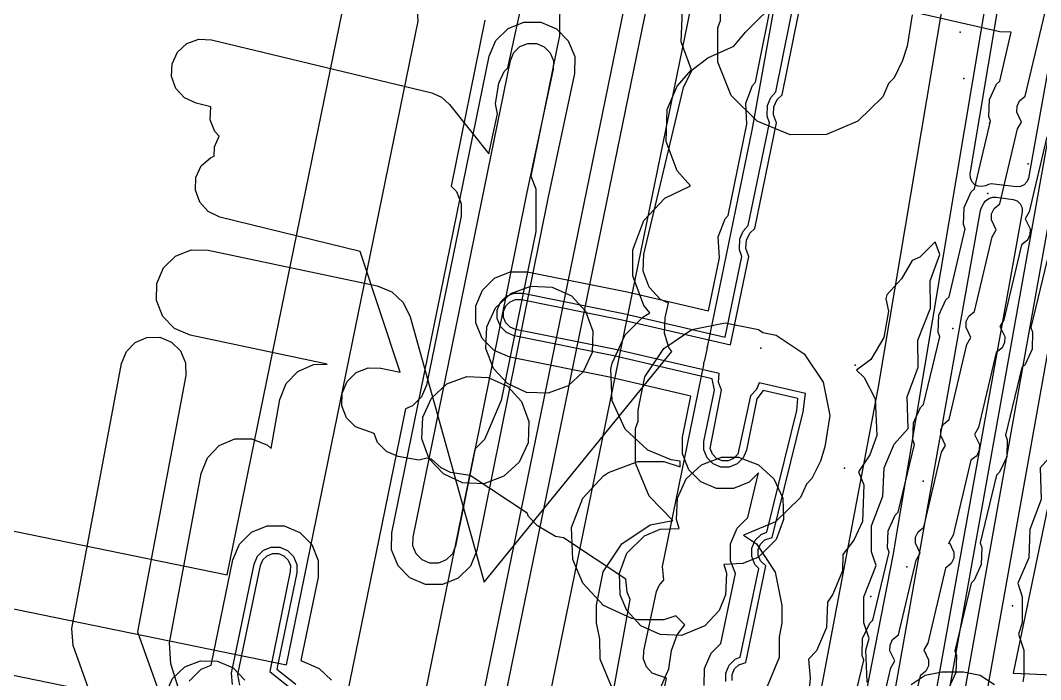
# Model space of a CAD drawing. Header units: metres. Extents: x 3158 to 3711, y 9867 to 11440.
# Drawn here: x 3256.6 to 3303.47, y 10424.94 to 10455.22 of the extents above; entities that cross this region are included whole.
import ezdxf

# ---------------------------------------------------------------- set-up
doc = ezdxf.new("R2010")
doc.units = ezdxf.units.M
for name, color, linetype in [('AI_GREENING_EXCLUSIONS', 1, 'Continuous'), ('AI_GREENING_LAWN', 82, 'Continuous'), ('AI_GREENING_REJECTED', 6, 'Continuous')]:
    doc.layers.add(name, color=color, linetype=linetype)

msp = doc.modelspace()

# ---------------------------------------------------------------- linework, layer by layer
at = {"layer": 'AI_GREENING_EXCLUSIONS'}
for points in [[(3276.578, 10417.923), (3297.664, 10520.714)], [(3277.536, 10417.62), (3298.644, 10520.516)], [(3294.232, 10489.178), (3279.394, 10416.794)], [(3307.502, 10466.38), (3299.493, 10421.65)], [(3308.494, 10466.25), (3300.478, 10421.473)], [(3283.685, 10423.488), (3284.616, 10428.625), (3284.47, 10428.957), (3284.418, 10429.549), (3281.553, 10431.459), (3281.176, 10431.515), (3280.352, 10432.011), (3279.937, 10432.425), (3279.874, 10432.578), (3277.257, 10434.322), (3276.365, 10434.455), (3275.928, 10434.672), (3275.481, 10435.065), (3275.276, 10435.11), (3274.904, 10435.023), (3273.956, 10435.182), (3273.418, 10435.414), (3273.011, 10435.834), (3272.848, 10436.244), (3271.993, 10436.545), (3271.585, 10436.965), (3271.369, 10437.509), (3271.378, 10438.094), (3271.61, 10438.631), (3272.03, 10439.039), (3272.574, 10439.255), (3273.159, 10439.246), (3274.049, 10439.055), (3272.215, 10444.603), (3265.76, 10446.185), (3265.229, 10446.433), (3264.834, 10446.865), (3264.634, 10447.415), (3264.66, 10448), (3264.908, 10448.53), (3265.339, 10448.925), (3265.501, 10448.984), (3265.512, 10449.417), (3265.722, 10449.892), (3265.523, 10450.108), (3265.321, 10450.657), (3265.347, 10451.247), (3264.671, 10451.41), (3264.14, 10451.656), (3263.743, 10452.086), (3263.541, 10452.635), (3263.565, 10453.22), (3263.811, 10453.751), (3264.241, 10454.148), (3264.79, 10454.35), (3265.375, 10454.326), (3275.495, 10451.883), (3275.951, 10451.689), (3276.319, 10451.357), (3278.12, 10449.084), (3278.525, 10450.93), (3278.42, 10451.392), (3278.583, 10452.34), (3278.818, 10452.876), (3278.988, 10453.04), (3280.71, 10460.89)], [(3265.963, 10417.872), (3263.506, 10425.663), (3263.447, 10426.632), (3264.898, 10434.405), (3265.188, 10435.129), (3265.733, 10435.688), (3266.451, 10435.995), (3267.231, 10436.004), (3267.955, 10435.714), (3268.122, 10435.552), (3268.519, 10437.807), (3268.802, 10438.534), (3269.342, 10439.098), (3270.056, 10439.412), (3270.693, 10439.426), (3264.402, 10440.757), (3263.684, 10441.064), (3263.139, 10441.623), (3262.849, 10442.347), (3262.859, 10443.128), (3263.166, 10443.845), (3263.725, 10444.39), (3264.449, 10444.68), (3265.229, 10444.67), (3272.993, 10443.028), (3273.662, 10442.753), (3274.189, 10442.259), (3274.506, 10441.609), (3277.91, 10429.424), (3286.534, 10440.012), (3286.394, 10440.198), (3286.189, 10440.858), (3286.222, 10441.549), (3286.375, 10442.232), (3286.011, 10442.399), (3285.48, 10442.971), (3285.209, 10443.702), (3285.238, 10444.482), (3287.06, 10452.133), (3287.463, 10452.943), (3288.18, 10453.492), (3289.375, 10454.033), (3289.914, 10454.677), (3294.63, 10459.353)], [(3285.275, 10419.976), (3286.282, 10425.002), (3285.625, 10425.245), (3285.367, 10425.523), (3285.231, 10425.877), (3285.237, 10426.257), (3285.83, 10428.99), (3285.944, 10429.266), (3286.167, 10429.526), (3286.098, 10430.137), (3288.005, 10439.403), (3288.003, 10439.496), (3288.047, 10439.605), (3288.149, 10440.101), (3288.146, 10440.182), (3288.187, 10440.286), (3290.223, 10450.181), (3291.63, 10458.019)], [(3295.776, 10422.042), (3296.587, 10425.483), (3296.773, 10425.799), (3296.552, 10426.258), (3296.561, 10426.531), (3296.675, 10426.78), (3296.942, 10426.991), (3297.753, 10430.432), (3297.939, 10430.749), (3297.718, 10431.208), (3297.727, 10431.481), (3297.841, 10431.73), (3298.108, 10431.941), (3298.918, 10435.382), (3299.105, 10435.699), (3298.884, 10436.158), (3298.893, 10436.431), (3299.006, 10436.679), (3299.274, 10436.891), (3300.084, 10440.332), (3300.271, 10440.649), (3300.049, 10441.108), (3300.059, 10441.381), (3300.172, 10441.629), (3300.439, 10441.841), (3301.25, 10445.282), (3301.436, 10445.599), (3301.215, 10446.057), (3301.225, 10446.33), (3301.338, 10446.579), (3301.605, 10446.79), (3302.416, 10450.232), (3302.602, 10450.548), (3302.381, 10451.007), (3302.39, 10451.28), (3302.504, 10451.529), (3302.771, 10451.74), (3304.047, 10457.156)], [(3289.005, 10424.851), (3289.009, 10425.241), (3289.161, 10425.6), (3289.44, 10425.874), (3289.671, 10425.967), (3290.522, 10430.049), (3290.347, 10430.227), (3290.201, 10430.589), (3290.205, 10430.979), (3290.357, 10431.338), (3290.636, 10431.612), (3290.893, 10431.715), (3292.272, 10437.304), (3292.326, 10437.845), (3290.724, 10438.217), (3290.441, 10437.835), (3289.962, 10435.48), (3289.81, 10435.12), (3289.532, 10434.846), (3289.171, 10434.699), (3288.781, 10434.701), (3288.421, 10434.853), (3288.147, 10435.131), (3288, 10435.492), (3288.002, 10435.882), (3288.491, 10438.238), (3288.382, 10438.761), (3283.871, 10439.808), (3279.286, 10440.732), (3278.926, 10440.882), (3278.651, 10441.158), (3278.502, 10441.519), (3278.503, 10441.909), (3278.653, 10442.27), (3278.93, 10442.545), (3279.291, 10442.693), (3279.681, 10442.692), (3284.309, 10441.759), (3288.987, 10440.673), (3289.751, 10444.372), (3289.642, 10444.684), (3289.661, 10445.177), (3289.812, 10445.538), (3290.043, 10445.795), (3291.011, 10450.506), (3290.902, 10450.818), (3290.921, 10451.311), (3291.072, 10451.672), (3291.303, 10451.929), (3292.257, 10456.65)], [(3289.3, 10424.907), (3289.302, 10425.18), (3289.409, 10425.431), (3289.604, 10425.623), (3289.926, 10425.724), (3290.853, 10430.17), (3290.598, 10430.391), (3290.496, 10430.645), (3290.498, 10430.918), (3290.605, 10431.169), (3290.8, 10431.361), (3291.141, 10431.462), (3292.568, 10437.244), (3292.668, 10438.074), (3290.54, 10438.568), (3290.423, 10438.259), (3290.147, 10437.969), (3289.562, 10435.288), (3289.367, 10435.097), (3289.114, 10434.994), (3288.841, 10434.995), (3288.589, 10435.101), (3288.398, 10435.296), (3288.295, 10435.549), (3288.813, 10438.242), (3288.676, 10438.609), (3288.7, 10438.995), (3283.934, 10440.101), (3279.345, 10441.026), (3279.093, 10441.131), (3278.901, 10441.324), (3278.797, 10441.577), (3278.797, 10441.85), (3278.903, 10442.102), (3279.096, 10442.295), (3279.349, 10442.399), (3279.622, 10442.398), (3284.241, 10441.467), (3289.219, 10440.312), (3290.073, 10444.376), (3289.936, 10444.743), (3289.955, 10445.118), (3290.115, 10445.45), (3290.337, 10445.661), (3291.333, 10450.51), (3291.196, 10450.877), (3291.215, 10451.252), (3291.375, 10451.584), (3291.597, 10451.795), (3292.579, 10456.657)], [(3281.379, 10456.476), (3281.369, 10454.526), (3280.047, 10448.062), (3280.286, 10447.476), (3280.274, 10445.525), (3278.682, 10437.76), (3277.925, 10435.962), (3277.484, 10435.526), (3274.891, 10422.843)], [(3288.022, 10424.665), (3288.03, 10425.445), (3288.335, 10426.163), (3288.781, 10426.602), (3289.453, 10429.822), (3289.218, 10430.403), (3289.226, 10431.183), (3289.531, 10431.901), (3290.024, 10432.386), (3290.511, 10434.434), (3290.083, 10434.011), (3289.36, 10433.717), (3288.58, 10433.722), (3287.86, 10434.025), (3287.312, 10434.58), (3287.018, 10435.303), (3287.023, 10436.083), (3287.408, 10437.96), (3283.659, 10438.83), (3279.088, 10439.751), (3278.368, 10440.052), (3277.818, 10440.605), (3277.521, 10441.327), (3277.523, 10442.107), (3277.823, 10442.827), (3278.377, 10443.378), (3279.098, 10443.674), (3279.879, 10443.672), (3284.478, 10442.746), (3288.213, 10441.879), (3288.713, 10444.312), (3288.662, 10445.278), (3288.983, 10446.097), (3289.112, 10446.251), (3289.973, 10450.446), (3289.922, 10451.412), (3290.243, 10452.231), (3290.372, 10452.385), (3291.221, 10456.587)], [(3294.602, 10422.728), (3295.348, 10425.838), (3295.269, 10426.049), (3295.296, 10426.829), (3295.62, 10427.539), (3295.768, 10427.678), (3296.513, 10430.788), (3296.435, 10430.999), (3296.462, 10431.779), (3296.786, 10432.489), (3296.934, 10432.628), (3297.679, 10435.738), (3297.6, 10435.949), (3297.628, 10436.729), (3297.951, 10437.439), (3298.1, 10437.577), (3298.845, 10440.688), (3298.766, 10440.899), (3298.793, 10441.679), (3299.117, 10442.389), (3299.266, 10442.527), (3300.011, 10445.638), (3299.932, 10445.849), (3299.959, 10446.628), (3300.283, 10447.339), (3300.431, 10447.477), (3301.177, 10450.587), (3301.098, 10450.798), (3301.125, 10451.578), (3301.449, 10452.288), (3301.597, 10452.427), (3302.127, 10454.678), (3301.602, 10454.693), (3294.267, 10456.375)], [(3235.655, 10432.415), (3268.824, 10425.615), (3274.867, 10455.174), (3274.827, 10455.864)], [(3286.031, 10424.597), (3286.385, 10425.443), (3286.507, 10426.277), (3286.768, 10427.001), (3286.768, 10427.001), (3287.13, 10427.451), (3286.716, 10427.865), (3286.156, 10427.689), (3284.969, 10427.689), (3284.698, 10427.744), (3283.393, 10428.346), (3282.433, 10429.378), (3281.98, 10430.462), (3281.925, 10431.92), (3282.433, 10433.275), (3283.393, 10434.306), (3283.614, 10434.456), (3284.969, 10434.964), (3286.156, 10434.964), (3286.905, 10434.709), (3286.905, 10434.973), (3286.505, 10435.028), (3285.421, 10435.481), (3284.39, 10436.441), (3283.787, 10437.746), (3283.732, 10439.204), (3283.787, 10439.475), (3284.39, 10440.78), (3285.2, 10441.59), (3285.523, 10441.782), (3285.247, 10442.13), (3284.739, 10443.485), (3284.739, 10444.672), (3285.247, 10446.027), (3286.206, 10447.059), (3287.393, 10447.611), (3286.77, 10448.306), (3286.262, 10449.661), (3286.317, 10451.119), (3286.77, 10452.203), (3287.437, 10452.942), (3286.959, 10454.226), (3287.013, 10455.685)], [(3297.567, 10455.471), (3297.346, 10454.03), (3297.134, 10453.375), (3296.741, 10452.585), (3296.492, 10452.318), (3296.22, 10451.705), (3295.076, 10450.582), (3293.631, 10449.978), (3291.97, 10449.962), (3290.448, 10450.582), (3289.261, 10451.769), (3288.641, 10453.291), (3288.641, 10454.875), (3288.765, 10455.211), (3288.765, 10455.724)], [(3277.94, 10455.227), (3276.382, 10447.605), (3276.628, 10447.356), (3276.849, 10446.814), (3276.846, 10446.228), (3275.254, 10438.463), (3275.026, 10437.923), (3275.026, 10437.923), (3274.61, 10437.512), (3274.291, 10437.382), (3271.462, 10423.544), (3271.235, 10423.004), (3270.819, 10422.592), (3270.277, 10422.371), (3269.691, 10422.375), (3235.052, 10429.476)], [(3236.358, 10435.844), (3266.096, 10429.747), (3271.393, 10455.658)], [(3303.767, 10449.862), (3302.956, 10446.421), (3302.77, 10446.104), (3302.991, 10445.645), (3302.982, 10445.372), (3302.868, 10445.124), (3302.601, 10444.912), (3301.791, 10441.471), (3301.604, 10441.154), (3301.825, 10440.695), (3301.816, 10440.422), (3301.703, 10440.174), (3301.435, 10439.962), (3300.625, 10436.521), (3300.438, 10436.204), (3300.66, 10435.745), (3300.65, 10435.473), (3300.537, 10435.224), (3300.27, 10435.012), (3299.459, 10431.571), (3299.273, 10431.255), (3299.494, 10430.796), (3299.484, 10430.523), (3299.371, 10430.274), (3299.104, 10430.063), (3298.293, 10426.622), (3298.107, 10426.305), (3298.328, 10425.846), (3298.319, 10425.573), (3298.205, 10425.324), (3297.938, 10425.113), (3297.128, 10421.672)], [(3295.499, 10424.82), (3295.437, 10426.296), (3295.601, 10426.828), (3295.354, 10427.556), (3295.354, 10428.744), (3295.916, 10430.177), (3295.709, 10430.811), (3295.709, 10431.998), (3296.231, 10433.373), (3296.286, 10434.669), (3296.739, 10435.752), (3297.391, 10436.476), (3297.338, 10437.929), (3297.851, 10439.29), (3297.839, 10440.536), (3298.418, 10441.996), (3298.404, 10443.255), (3298.849, 10444.46), (3298.625, 10445.051), (3297.923, 10444.349), (3297.568, 10444.186), (3297.082, 10443.343), (3296.412, 10442.609), (3296.361, 10442.422), (3296.479, 10441.859), (3296.276, 10440.651), (3295.669, 10439.646), (3295.013, 10439.146), (3295.367, 10438.822), (3295.876, 10437.839), (3295.951, 10436.155), (3295.632, 10435.272), (3295.109, 10434.477), (3295.346, 10433.891), (3295.284, 10432.207), (3294.895, 10431.353), (3294.389, 10430.688), (3294.375, 10429.944), (3293.921, 10428.861), (3293.683, 10428.491), (3293.629, 10427.341), (3293.176, 10426.257), (3292.816, 10425.875), (3292.884, 10425.005), (3292.841, 10424.508)], [(3303.775, 10444.226), (3303.03, 10441.115), (3303.109, 10440.904), (3303.081, 10440.124), (3302.758, 10439.414), (3302.609, 10439.276), (3301.864, 10436.165), (3301.943, 10435.954), (3301.916, 10435.175), (3301.592, 10434.464), (3301.443, 10434.326), (3300.698, 10431.216), (3300.777, 10431.005), (3300.75, 10430.225), (3300.426, 10429.515), (3300.278, 10429.376), (3299.532, 10426.266), (3299.611, 10426.055), (3299.584, 10425.275), (3299.26, 10424.565)], [(3283.834, 10424.437), (3283.23, 10425.882), (3283.214, 10426.802), (3283.065, 10427.552), (3283.065, 10428.354), (3283.369, 10429.885), (3283.369, 10429.885), (3284.237, 10431.182), (3285.534, 10432.05), (3286.572, 10432.256), (3285.481, 10433.367), (3284.861, 10434.889), (3284.861, 10436.473), (3284.985, 10436.809), (3284.985, 10437.322), (3285.289, 10438.853), (3286.157, 10440.15), (3287.454, 10441.018), (3288.985, 10441.322), (3290.516, 10441.018), (3290.715, 10440.884), (3291.318, 10440.765), (3292.615, 10439.897), (3293.483, 10438.6), (3293.787, 10437.069), (3293.566, 10435.628), (3293.354, 10434.973), (3292.961, 10434.183), (3292.712, 10433.916), (3292.44, 10433.303), (3291.296, 10432.18), (3289.827, 10431.571), (3290.415, 10431.177), (3291.283, 10429.88), (3291.587, 10428.349), (3291.587, 10427.543), (3291.456, 10426.884), (3291.456, 10425.959), (3290.836, 10424.437)], [(3261.333, 10420.029), (3259.015, 10426.509), (3258.953, 10427.292), (3261.246, 10439.465), (3261.464, 10440.008), (3261.874, 10440.426), (3262.412, 10440.656), (3262.998, 10440.662), (3263.54, 10440.443), (3263.959, 10440.034), (3264.188, 10439.495), (3264.194, 10438.91), (3261.977, 10427.136), (3264.828, 10419.163)], [(3304.582, 10436.637), (3302.215, 10425.234), (3306.233, 10425.062)], [(3304.104, 10435.387), (3303.452, 10434.662), (3303.505, 10433.21), (3302.984, 10431.835), (3302.929, 10430.54), (3302.422, 10429.377), (3302.629, 10428.744), (3302.629, 10427.556), (3302.465, 10427.025), (3302.711, 10426.296), (3302.711, 10425.108), (3302.656, 10424.837)], [(3264.356, 10424.875), (3264.909, 10425.426), (3265.354, 10425.609), (3266.354, 10430.448), (3266.658, 10431.166), (3267.214, 10431.714), (3267.937, 10432.007), (3268.717, 10432.002), (3269.436, 10431.698), (3269.984, 10431.142), (3270.277, 10430.419), (3270.271, 10429.639), (3269.484, 10425.825), (3270.324, 10425.451), (3270.894, 10424.918)], [(3266.347, 10424.713), (3266.298, 10425.234), (3267.333, 10430.245), (3267.485, 10430.605), (3267.763, 10430.879), (3268.125, 10431.025), (3268.515, 10431.022), (3268.874, 10430.87), (3269.148, 10430.593), (3269.295, 10430.231), (3269.292, 10429.841), (3268.381, 10425.428), (3269.247, 10424.732)], [(3266.673, 10424.68), (3266.592, 10425.174), (3267.627, 10430.185), (3267.734, 10430.436), (3267.928, 10430.628), (3268.181, 10430.731), (3268.454, 10430.729), (3268.706, 10430.622), (3268.898, 10430.428), (3269, 10430.175), (3268.998, 10429.901), (3268.05, 10425.31), (3269.139, 10424.434)], [(3263.267, 10424.271), (3263.58, 10424.985), (3264.144, 10425.525), (3264.871, 10425.809), (3265.651, 10425.792), (3266.365, 10425.478), (3266.905, 10424.915)], [(3297.519, 10424.718), (3298.168, 10425.151), (3298.933, 10425.304), (3299.933, 10425.304), (3300.699, 10425.151), (3301.348, 10424.718)]]:
    msp.add_lwpolyline(points, dxfattribs=at)
for points in [[(3281.773, 10454.275), (3282.066, 10453.552), (3282.061, 10452.771), (3280.831, 10447.044), (3277.575, 10430.875), (3277.273, 10430.156), (3276.718, 10429.607), (3275.996, 10429.312), (3275.215, 10429.317), (3274.496, 10429.619), (3273.947, 10430.174), (3273.652, 10430.896), (3273.657, 10431.677), (3278.143, 10453.578), (3278.447, 10454.297), (3279.002, 10454.845), (3279.725, 10455.139), (3280.506, 10455.134), (3281.224, 10454.83), (3281.773, 10454.275)], [(3280.937, 10453.725), (3281.084, 10453.363), (3281.082, 10452.973), (3279.851, 10447.245), (3276.596, 10431.076), (3276.444, 10430.716), (3276.167, 10430.442), (3275.806, 10430.294), (3275.416, 10430.296), (3275.056, 10430.448), (3274.782, 10430.725), (3274.634, 10431.086), (3274.636, 10431.476), (3279.123, 10453.376), (3279.274, 10453.736), (3279.552, 10454.01), (3279.914, 10454.157), (3280.304, 10454.154), (3280.663, 10454.002), (3280.937, 10453.725)], [(3280.05, 10443.01), (3281.036, 10442.971), (3281.918, 10442.562), (3282.565, 10441.863), (3282.906, 10440.946), (3282.867, 10439.96), (3282.458, 10439.078), (3281.759, 10438.431), (3280.842, 10438.09), (3279.856, 10438.129), (3278.974, 10438.538), (3278.327, 10439.237), (3277.986, 10440.154), (3278.025, 10441.14), (3278.434, 10442.022), (3279.133, 10442.669), (3280.05, 10443.01)], [(3278.092, 10438.82), (3278.974, 10438.411), (3279.621, 10437.712), (3279.962, 10436.795), (3279.923, 10435.809), (3279.514, 10434.927), (3278.815, 10434.28), (3277.898, 10433.939), (3276.912, 10433.978), (3276.03, 10434.387), (3275.383, 10435.086), (3275.042, 10436.003), (3275.081, 10436.989), (3275.49, 10437.871), (3276.189, 10438.518), (3277.106, 10438.859), (3278.092, 10438.82)], [(3286.87, 10431.888), (3286.743, 10432.294), (3286.782, 10433.28), (3287.191, 10434.162), (3287.89, 10434.809), (3288.807, 10435.15), (3289.599, 10435.15), (3290.516, 10434.809), (3291.215, 10434.162), (3291.624, 10433.28), (3291.663, 10432.294), (3291.322, 10431.377), (3290.516, 10430.571), (3289.793, 10430.269), (3288.914, 10430.23), (3289.041, 10429.824), (3289.002, 10428.838), (3288.7, 10428.115), (3288.053, 10427.416), (3286.977, 10426.968), (3285.991, 10427.007), (3285.109, 10427.416), (3284.462, 10428.115), (3284.16, 10428.838), (3284.121, 10429.824), (3284.462, 10430.741), (3285.268, 10431.547), (3285.991, 10431.849), (3286.87, 10431.888)]]:
    msp.add_lwpolyline(points, close=True, dxfattribs=at)
at = {"layer": 'AI_GREENING_LAWN'}
for points in [[(3305.792, 10484.928), (3296.68, 10430.649), (3296.678, 10430.636), (3293.579, 10414.754)], [(3305.802, 10464.038), (3302.911, 10447.976), (3302.844, 10447.801), (3302.716, 10447.663), (3302.547, 10447.581), (3302.359, 10447.568), (3301.207, 10447.707), (3301.077, 10447.687), (3300.943, 10447.626), (3300.769, 10447.583), (3300.591, 10447.604), (3300.432, 10447.686), (3300.312, 10447.819), (3300.247, 10447.986), (3300.244, 10448.165), (3305.326, 10478.494)], [(3298.813, 10421.822), (3306.806, 10466.462)], [(3292.472, 10419.604), (3296.043, 10438.471), (3296.044, 10438.476), (3300.683, 10466.029)], [(3296.569, 10423.16), (3300.712, 10446.483), (3300.757, 10446.62), (3300.844, 10446.792), (3300.929, 10446.913), (3301.047, 10447.004), (3301.12, 10447.045), (3301.272, 10447.1), (3301.434, 10447.104), (3302.207, 10446.994), (3302.395, 10446.927), (3302.542, 10446.792), (3302.625, 10446.61), (3302.629, 10446.411), (3298.357, 10422.673)]]:
    msp.add_lwpolyline(points, dxfattribs=at)
at = {"layer": 'AI_GREENING_REJECTED'}
for p in [(3299.78, 10454.67), (3299.95, 10452.55), (3301.12, 10450.49), (3302.91, 10448.63), (3301.05, 10447.26), (3299.44, 10441.06), (3290.62, 10440.16), (3294.95, 10439.38), (3294.46, 10434.65), (3298.08, 10434.06), (3299.26, 10431.21), (3297.32, 10430.12), (3295.68, 10428.76), (3302.19, 10428.33), (3302.87, 10428.35)]:
    msp.add_point(p, dxfattribs=at)

doc.saveas('drawing.dxf')
